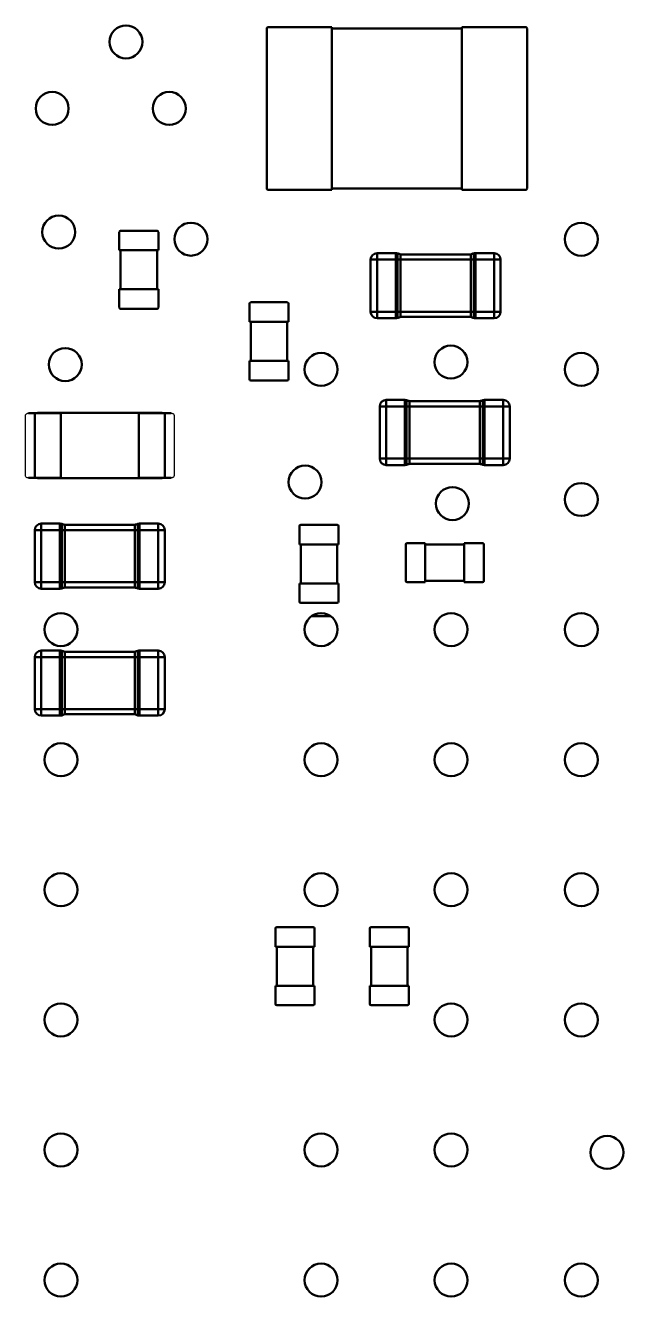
# Model space of a CAD drawing. Header units: millimetres. Extents: x 46 to 194, y 102 to 162.
# Drawn here: x 151.83 to 156.42, y 116.28 to 126.05 of the extents above; entities that cross this region are included whole.
import ezdxf

# ---------------------------------------------------------------- set-up
doc = ezdxf.new("R2010")
doc.units = ezdxf.units.MM
doc.header["$LTSCALE"] = 0.75
doc.layers.add('Visible', color=7, linetype='Continuous', lineweight=50)
doc.layers.add('Visible Narrow', color=7, linetype='Continuous', lineweight=25)

msp = doc.modelspace()

# ---------------------------------------------------------------- linework, layer by layer
at = {"layer": 'Visible', "extrusion": (0, 0, -1)}
for p, q in [((153.6817, 124.7978), (153.6817, 126.0278)), ((153.6917, 126.0378), (154.1817, 126.0378)), ((154.1817, 126.0278), (154.1817, 126.0378)), ((154.1817, 126.0278), (155.1817, 126.0278)), ((154.1817, 124.7978), (154.1817, 126.0278)), ((155.1817, 126.0278), (155.1817, 126.0378)), ((155.6717, 126.0378), (155.1817, 126.0378)), ((155.1817, 124.7978), (155.1817, 126.0278)), ((155.6817, 124.7978), (155.6817, 126.0278)), ((154.1817, 124.7878), (153.6917, 124.7878)), ((154.1817, 124.7878), (154.1817, 124.7978)), ((154.1817, 124.7978), (155.1817, 124.7978)), ((155.1817, 124.7878), (155.1817, 124.7978)), ((155.1817, 124.7878), (155.6717, 124.7878)), ((152.5472, 124.463), (152.5472, 124.323)), ((152.8372, 124.473), (152.5572, 124.473)), ((152.8472, 124.323), (152.8472, 124.463)), ((152.5572, 124.323), (152.5472, 124.323)), ((152.5572, 124.323), (152.8372, 124.323)), ((152.5572, 124.023), (152.5572, 124.323)), ((152.8472, 124.323), (152.8372, 124.323)), ((152.8372, 124.023), (152.8372, 124.323)), ((154.5289, 124.3006), (154.5289, 124.2506)), ((154.5289, 124.2506), (154.5289, 124.3006)), ((154.5289, 124.3006), (154.6724, 124.3006)), ((154.6724, 124.3006), (154.5289, 124.3006)), ((154.6724, 124.3006), (154.6724, 124.2506)), ((154.6724, 124.2506), (154.6724, 124.3006)), ((154.6861, 124.2987), (154.6861, 124.2506)), ((154.6861, 124.2506), (154.6861, 124.2987)), ((154.7089, 124.2906), (154.7089, 124.2506)), ((154.7089, 124.2506), (154.7089, 124.2906)), ((154.7089, 124.2906), (155.2489, 124.2906)), ((155.2489, 124.2906), (154.7089, 124.2906)), ((155.2489, 124.2906), (155.2489, 124.2506)), ((155.2489, 124.2506), (155.2489, 124.2906)), ((155.2716, 124.2987), (155.2716, 124.2506)), ((155.2716, 124.2506), (155.2716, 124.2987)), ((155.2853, 124.3006), (155.2853, 124.2506)), ((155.2853, 124.2506), (155.2853, 124.3006)), ((155.2853, 124.3006), (155.4289, 124.3006)), ((155.4289, 124.3006), (155.2853, 124.3006)), ((155.4289, 124.3006), (155.4289, 124.2506)), ((155.4289, 124.2506), (155.4289, 124.3006)), ((154.5289, 124.2506), (154.4789, 124.2506)), ((154.4789, 124.2506), (154.5289, 124.2506)), ((154.4789, 123.8506), (154.4789, 124.2506)), ((154.4789, 124.2506), (154.4789, 123.8506)), ((154.5289, 124.2506), (154.6724, 124.2506)), ((154.5289, 123.8506), (154.5289, 124.2506)), ((154.5289, 124.2506), (154.5289, 123.8506)), ((154.6724, 124.2506), (154.5289, 124.2506)), ((154.6861, 124.2506), (154.6724, 124.2506)), ((154.6724, 124.2506), (154.6861, 124.2506)), ((154.6724, 123.8506), (154.6724, 124.2506)), ((154.6724, 124.2506), (154.6724, 123.8506)), ((154.6861, 124.2506), (154.7089, 124.2506)), ((154.6861, 123.8506), (154.6861, 124.2506)), ((154.6861, 124.2506), (154.6861, 123.8506)), ((154.6861, 124.2506), (154.7089, 124.2506)), ((154.7089, 124.2506), (155.2489, 124.2506)), ((154.7089, 123.8506), (154.7089, 124.2506)), ((154.7089, 124.2506), (154.7089, 123.8506)), ((155.2489, 124.2506), (154.7089, 124.2506)), ((155.2489, 124.2506), (155.2716, 124.2506)), ((155.2489, 123.8506), (155.2489, 124.2506)), ((155.2489, 124.2506), (155.2489, 123.8506)), ((155.2489, 124.2506), (155.2716, 124.2506)), ((155.2853, 124.2506), (155.2716, 124.2506)), ((155.2716, 124.2506), (155.2853, 124.2506)), ((155.2716, 123.8506), (155.2716, 124.2506)), ((155.2716, 124.2506), (155.2716, 123.8506)), ((155.2853, 124.2506), (155.4289, 124.2506)), ((155.2853, 123.8506), (155.2853, 124.2506)), ((155.2853, 124.2506), (155.2853, 123.8506)), ((155.4289, 124.2506), (155.2853, 124.2506)), ((155.4789, 124.2506), (155.4289, 124.2506)), ((155.4289, 124.2506), (155.4789, 124.2506)), ((155.4289, 123.8506), (155.4289, 124.2506)), ((155.4289, 124.2506), (155.4289, 123.8506)), ((155.4789, 124.2506), (155.4789, 123.8506)), ((155.4789, 123.8506), (155.4789, 124.2506)), ((152.5572, 124.023), (152.5472, 124.023)), ((152.5472, 123.883), (152.5472, 124.023)), ((152.5572, 124.023), (152.8372, 124.023)), ((152.8472, 124.023), (152.8372, 124.023)), ((152.8472, 124.023), (152.8472, 123.883)), ((153.5479, 123.7726), (153.5479, 123.9126)), ((153.5579, 123.9226), (153.8379, 123.9226)), ((153.8479, 123.9126), (153.8479, 123.7726)), ((152.8372, 123.873), (152.5572, 123.873)), ((154.5289, 123.8506), (154.4789, 123.8506)), ((154.4789, 123.8506), (154.5289, 123.8506)), ((154.5289, 123.8506), (154.5289, 123.8006)), ((154.5289, 123.8006), (154.5289, 123.8506)), ((154.5289, 123.8506), (154.6724, 123.8506)), ((154.6724, 123.8506), (154.5289, 123.8506)), ((154.6724, 123.8006), (154.5289, 123.8006)), ((154.5289, 123.8006), (154.6724, 123.8006)), ((154.6861, 123.8506), (154.6724, 123.8506)), ((154.6724, 123.8506), (154.6724, 123.8006)), ((154.6724, 123.8006), (154.6724, 123.8506)), ((154.6724, 123.8506), (154.6861, 123.8506)), ((154.6861, 123.8506), (154.6861, 123.8025)), ((154.6861, 123.8025), (154.6861, 123.8506)), ((154.7089, 123.8506), (154.6861, 123.8506)), ((154.7089, 123.8506), (154.6861, 123.8506)), ((154.7089, 123.8506), (154.7089, 123.8106)), ((154.7089, 123.8106), (154.7089, 123.8506)), ((154.7089, 123.8506), (155.2489, 123.8506)), ((155.2489, 123.8506), (154.7089, 123.8506)), ((155.2489, 123.8106), (154.7089, 123.8106)), ((154.7089, 123.8106), (155.2489, 123.8106)), ((155.2489, 123.8506), (155.2489, 123.8106)), ((155.2489, 123.8106), (155.2489, 123.8506)), ((155.2716, 123.8506), (155.2489, 123.8506)), ((155.2716, 123.8506), (155.2489, 123.8506)), ((155.2853, 123.8506), (155.2716, 123.8506)), ((155.2716, 123.8506), (155.2716, 123.8025)), ((155.2716, 123.8025), (155.2716, 123.8506)), ((155.2716, 123.8506), (155.2853, 123.8506)), ((155.2853, 123.8506), (155.2853, 123.8006)), ((155.2853, 123.8006), (155.2853, 123.8506)), ((155.2853, 123.8506), (155.4289, 123.8506)), ((155.4289, 123.8506), (155.2853, 123.8506)), ((155.4289, 123.8006), (155.2853, 123.8006)), ((155.2853, 123.8006), (155.4289, 123.8006)), ((155.4789, 123.8506), (155.4289, 123.8506)), ((155.4289, 123.8506), (155.4289, 123.8006)), ((155.4289, 123.8006), (155.4289, 123.8506)), ((155.4289, 123.8506), (155.4789, 123.8506)), ((153.5479, 123.7726), (153.5579, 123.7726)), ((153.5579, 123.7726), (153.5579, 123.4726)), ((153.8379, 123.7726), (153.5579, 123.7726)), ((153.8379, 123.7726), (153.8479, 123.7726)), ((153.8379, 123.7726), (153.8379, 123.4726)), ((153.5479, 123.4726), (153.5579, 123.4726)), ((153.5479, 123.4726), (153.5479, 123.3326)), ((153.8379, 123.4726), (153.5579, 123.4726)), ((153.8379, 123.4726), (153.8479, 123.4726)), ((153.8479, 123.3326), (153.8479, 123.4726)), ((153.5579, 123.3226), (153.8379, 123.3226)), ((154.599, 123.1221), (154.549, 123.1221)), ((154.549, 123.1221), (154.599, 123.1221)), ((154.549, 122.7221), (154.549, 123.1221)), ((154.549, 123.1221), (154.549, 122.7221)), ((154.599, 123.1721), (154.599, 123.1221)), ((154.599, 123.1221), (154.599, 123.1721)), ((154.599, 123.1721), (154.7425, 123.1721)), ((154.7425, 123.1721), (154.599, 123.1721)), ((154.599, 123.1221), (154.7425, 123.1221)), ((154.599, 122.7221), (154.599, 123.1221)), ((154.599, 123.1221), (154.599, 122.7221)), ((154.7425, 123.1221), (154.599, 123.1221)), ((154.7425, 123.1721), (154.7425, 123.1221)), ((154.7425, 123.1221), (154.7425, 123.1721)), ((154.7562, 123.1221), (154.7425, 123.1221)), ((154.7425, 123.1221), (154.7562, 123.1221)), ((154.7425, 122.7221), (154.7425, 123.1221)), ((154.7425, 123.1221), (154.7425, 122.7221)), ((154.7562, 123.1701), (154.7562, 123.1221)), ((154.7562, 123.1221), (154.7562, 123.1701)), ((154.7562, 123.1221), (154.779, 123.1221)), ((154.7562, 122.7221), (154.7562, 123.1221)), ((154.7562, 123.1221), (154.7562, 122.7221)), ((154.7562, 123.1221), (154.779, 123.1221)), ((154.779, 123.1621), (154.779, 123.1221)), ((154.779, 123.1221), (154.779, 123.1621)), ((154.779, 123.1621), (155.319, 123.1621)), ((155.319, 123.1621), (154.779, 123.1621)), ((154.779, 123.1221), (155.319, 123.1221)), ((154.779, 122.7221), (154.779, 123.1221)), ((154.779, 123.1221), (154.779, 122.7221)), ((155.319, 123.1221), (154.779, 123.1221)), ((155.319, 123.1621), (155.319, 123.1221)), ((155.319, 123.1221), (155.319, 123.1621)), ((155.319, 123.1221), (155.3417, 123.1221)), ((155.319, 122.7221), (155.319, 123.1221)), ((155.319, 123.1221), (155.319, 122.7221)), ((155.319, 123.1221), (155.3417, 123.1221)), ((155.3417, 123.1701), (155.3417, 123.1221)), ((155.3417, 123.1221), (155.3417, 123.1701)), ((155.3554, 123.1221), (155.3417, 123.1221)), ((155.3417, 123.1221), (155.3554, 123.1221)), ((155.3417, 122.7221), (155.3417, 123.1221)), ((155.3417, 123.1221), (155.3417, 122.7221)), ((155.3554, 123.1721), (155.3554, 123.1221)), ((155.3554, 123.1221), (155.3554, 123.1721)), ((155.3554, 123.1721), (155.499, 123.1721)), ((155.499, 123.1721), (155.3554, 123.1721)), ((155.3554, 123.1221), (155.499, 123.1221)), ((155.3554, 122.7221), (155.3554, 123.1221)), ((155.3554, 123.1221), (155.3554, 122.7221)), ((155.499, 123.1221), (155.3554, 123.1221)), ((155.499, 123.1721), (155.499, 123.1221)), ((155.499, 123.1221), (155.499, 123.1721)), ((155.549, 123.1221), (155.499, 123.1221)), ((155.499, 123.1221), (155.549, 123.1221)), ((155.499, 122.7221), (155.499, 123.1221)), ((155.499, 123.1221), (155.499, 122.7221)), ((155.549, 123.1221), (155.549, 122.7221)), ((155.549, 122.7221), (155.549, 123.1221)), ((151.8479, 123.071), (151.903, 123.071)), ((151.897, 123.065), (151.897, 122.579)), ((151.917, 123.071), (151.903, 123.071)), ((151.917, 123.071), (151.917, 123.072)), ((152.877, 123.072), (151.917, 123.072)), ((151.917, 123.071), (152.077, 123.071)), ((152.097, 123.065), (152.097, 123.052)), ((152.097, 122.592), (152.097, 123.052)), ((152.697, 123.052), (152.697, 123.065)), ((152.697, 122.592), (152.697, 123.052)), ((152.703, 123.071), (152.717, 123.071)), ((152.877, 123.071), (152.717, 123.071)), ((152.877, 123.072), (152.877, 123.071)), ((152.877, 123.071), (152.891, 123.071)), ((152.9461, 123.071), (152.891, 123.071)), ((152.897, 122.579), (152.897, 123.065)), ((154.599, 122.7221), (154.549, 122.7221)), ((154.549, 122.7221), (154.599, 122.7221)), ((154.599, 122.7221), (154.599, 122.6721)), ((154.599, 122.6721), (154.599, 122.7221)), ((154.599, 122.7221), (154.7425, 122.7221)), ((154.7425, 122.7221), (154.599, 122.7221)), ((154.7425, 122.6721), (154.599, 122.6721)), ((154.599, 122.6721), (154.7425, 122.6721)), ((154.7562, 122.7221), (154.7425, 122.7221)), ((154.7425, 122.7221), (154.7425, 122.6721)), ((154.7425, 122.6721), (154.7425, 122.7221)), ((154.7425, 122.7221), (154.7562, 122.7221)), ((154.7562, 122.7221), (154.7562, 122.674)), ((154.7562, 122.674), (154.7562, 122.7221)), ((154.779, 122.7221), (154.7562, 122.7221)), ((154.779, 122.7221), (154.7562, 122.7221)), ((154.779, 122.7221), (154.779, 122.6821)), ((154.779, 122.6821), (154.779, 122.7221)), ((154.779, 122.7221), (155.319, 122.7221)), ((155.319, 122.7221), (154.779, 122.7221)), ((155.319, 122.6821), (154.779, 122.6821)), ((154.779, 122.6821), (155.319, 122.6821)), ((155.319, 122.7221), (155.319, 122.6821)), ((155.319, 122.6821), (155.319, 122.7221)), ((155.3417, 122.7221), (155.319, 122.7221)), ((155.3417, 122.7221), (155.319, 122.7221)), ((155.3554, 122.7221), (155.3417, 122.7221)), ((155.3417, 122.7221), (155.3417, 122.674)), ((155.3417, 122.674), (155.3417, 122.7221)), ((155.3417, 122.7221), (155.3554, 122.7221)), ((155.3554, 122.7221), (155.3554, 122.6721)), ((155.3554, 122.6721), (155.3554, 122.7221)), ((155.3554, 122.7221), (155.499, 122.7221)), ((155.499, 122.7221), (155.3554, 122.7221)), ((155.499, 122.6721), (155.3554, 122.6721)), ((155.3554, 122.6721), (155.499, 122.6721)), ((155.549, 122.7221), (155.499, 122.7221)), ((155.499, 122.7221), (155.499, 122.6721)), ((155.499, 122.6721), (155.499, 122.7221)), ((155.499, 122.7221), (155.549, 122.7221)), ((151.903, 122.573), (151.8478, 122.573)), ((151.903, 122.573), (151.917, 122.573)), ((151.917, 122.572), (151.917, 122.573)), ((152.077, 122.573), (151.917, 122.573)), ((151.917, 122.572), (152.877, 122.572)), ((152.077, 122.573), (152.091, 122.573)), ((152.097, 122.592), (152.097, 122.579)), ((152.697, 122.579), (152.697, 122.592)), ((152.877, 122.573), (152.717, 122.573)), ((152.877, 122.573), (152.877, 122.572)), ((152.877, 122.573), (152.891, 122.573)), ((152.946, 122.573), (152.891, 122.573)), ((151.897, 122.1713), (151.947, 122.1713)), ((151.947, 122.1713), (151.897, 122.1713)), ((151.897, 121.7713), (151.897, 122.1713)), ((151.897, 122.1713), (151.897, 121.7713)), ((151.947, 122.1713), (151.947, 122.2213)), ((151.947, 122.2213), (151.947, 122.1713)), ((151.947, 122.2213), (152.0905, 122.2213)), ((152.0905, 122.2213), (151.947, 122.2213)), ((151.947, 122.1713), (151.947, 121.7713)), ((152.0905, 122.1713), (151.947, 122.1713)), ((151.947, 121.7713), (151.947, 122.1713)), ((151.947, 122.1713), (152.0905, 122.1713)), ((152.0905, 122.1713), (152.0905, 122.2213)), ((152.0905, 122.2213), (152.0905, 122.1713)), ((152.0905, 122.1713), (152.1042, 122.1713)), ((152.1042, 122.1713), (152.0905, 122.1713)), ((152.0905, 122.1713), (152.0905, 121.7713)), ((152.0905, 121.7713), (152.0905, 122.1713)), ((152.1042, 122.1713), (152.1042, 122.2194)), ((152.1042, 122.2194), (152.1042, 122.1713)), ((152.1042, 122.1713), (152.127, 122.1713)), ((152.1042, 122.1713), (152.1042, 121.7713)), ((152.1042, 121.7713), (152.1042, 122.1713)), ((152.1042, 122.1713), (152.127, 122.1713)), ((152.127, 122.1713), (152.127, 122.2113)), ((152.127, 122.2113), (152.127, 122.1713)), ((152.127, 122.2113), (152.667, 122.2113)), ((152.667, 122.2113), (152.127, 122.2113)), ((152.127, 122.1713), (152.127, 121.7713)), ((152.667, 122.1713), (152.127, 122.1713)), ((152.127, 121.7713), (152.127, 122.1713)), ((152.127, 122.1713), (152.667, 122.1713)), ((152.667, 122.1713), (152.667, 122.2113)), ((152.667, 122.2113), (152.667, 122.1713)), ((152.667, 122.1713), (152.6897, 122.1713)), ((152.667, 122.1713), (152.667, 121.7713)), ((152.667, 121.7713), (152.667, 122.1713)), ((152.667, 122.1713), (152.6897, 122.1713)), ((152.6897, 122.1713), (152.6897, 122.2194)), ((152.6897, 122.2194), (152.6897, 122.1713)), ((152.6897, 122.1713), (152.7034, 122.1713)), ((152.7034, 122.1713), (152.6897, 122.1713)), ((152.6897, 122.1713), (152.6897, 121.7713)), ((152.6897, 121.7713), (152.6897, 122.1713)), ((152.7034, 122.1713), (152.7034, 122.2213)), ((152.7034, 122.2213), (152.7034, 122.1713)), ((152.7034, 122.2213), (152.847, 122.2213)), ((152.847, 122.2213), (152.7034, 122.2213)), ((152.7034, 122.1713), (152.7034, 121.7713)), ((152.847, 122.1713), (152.7034, 122.1713)), ((152.7034, 121.7713), (152.7034, 122.1713)), ((152.7034, 122.1713), (152.847, 122.1713)), ((152.847, 122.1713), (152.847, 122.2213)), ((152.847, 122.2213), (152.847, 122.1713)), ((152.847, 122.1713), (152.897, 122.1713)), ((152.897, 122.1713), (152.847, 122.1713)), ((152.847, 122.1713), (152.847, 121.7713)), ((152.847, 121.7713), (152.847, 122.1713)), ((152.897, 122.1713), (152.897, 121.7713)), ((152.897, 121.7713), (152.897, 122.1713)), ((153.9315, 122.0619), (153.9315, 122.2019)), ((153.9415, 122.2119), (154.2215, 122.2119)), ((154.2315, 122.2019), (154.2315, 122.0619)), ((153.9315, 122.0619), (153.9415, 122.0619)), ((153.9415, 122.0619), (153.9415, 121.7619)), ((154.2215, 122.0619), (153.9415, 122.0619)), ((154.2215, 122.0619), (154.2315, 122.0619)), ((154.2215, 122.0619), (154.2215, 121.7619)), ((154.749, 121.7813), (154.749, 122.0613)), ((154.759, 122.0713), (154.899, 122.0713)), ((154.899, 122.0613), (154.899, 122.0713)), ((154.899, 122.0613), (155.199, 122.0613)), ((154.899, 122.0613), (154.899, 121.7813)), ((155.199, 122.0613), (155.199, 122.0713)), ((155.339, 122.0713), (155.199, 122.0713)), ((155.199, 122.0613), (155.199, 121.7813)), ((155.349, 121.7813), (155.349, 122.0613)), ((151.897, 121.7713), (151.947, 121.7713)), ((151.947, 121.7713), (151.897, 121.7713)), ((151.947, 121.7213), (151.947, 121.7713)), ((151.947, 121.7713), (151.947, 121.7213)), ((152.0905, 121.7713), (151.947, 121.7713)), ((151.947, 121.7713), (152.0905, 121.7713)), ((152.0905, 121.7213), (152.0905, 121.7713)), ((152.0905, 121.7713), (152.1042, 121.7713)), ((152.0905, 121.7713), (152.0905, 121.7213)), ((152.1042, 121.7713), (152.0905, 121.7713)), ((152.1042, 121.7233), (152.1042, 121.7713)), ((152.1042, 121.7713), (152.1042, 121.7233)), ((152.127, 121.7713), (152.1042, 121.7713)), ((152.127, 121.7713), (152.1042, 121.7713)), ((152.127, 121.7313), (152.127, 121.7713)), ((152.127, 121.7713), (152.127, 121.7313)), ((152.667, 121.7713), (152.127, 121.7713)), ((152.127, 121.7713), (152.667, 121.7713)), ((152.667, 121.7313), (152.667, 121.7713)), ((152.667, 121.7713), (152.667, 121.7313)), ((152.6897, 121.7713), (152.667, 121.7713)), ((152.6897, 121.7713), (152.667, 121.7713)), ((152.6897, 121.7233), (152.6897, 121.7713)), ((152.6897, 121.7713), (152.7034, 121.7713)), ((152.6897, 121.7713), (152.6897, 121.7233)), ((152.7034, 121.7713), (152.6897, 121.7713)), ((152.7034, 121.7213), (152.7034, 121.7713)), ((152.7034, 121.7713), (152.7034, 121.7213)), ((152.847, 121.7713), (152.7034, 121.7713)), ((152.7034, 121.7713), (152.847, 121.7713)), ((152.847, 121.7213), (152.847, 121.7713)), ((152.847, 121.7713), (152.897, 121.7713)), ((152.847, 121.7713), (152.847, 121.7213)), ((152.897, 121.7713), (152.847, 121.7713)), ((153.9315, 121.7619), (153.9415, 121.7619)), ((153.9315, 121.7619), (153.9315, 121.6219)), ((154.2215, 121.7619), (153.9415, 121.7619)), ((154.2215, 121.7619), (154.2315, 121.7619)), ((154.2315, 121.6219), (154.2315, 121.7619)), ((154.899, 121.7713), (154.759, 121.7713)), ((154.899, 121.7713), (154.899, 121.7813)), ((154.899, 121.7813), (155.199, 121.7813)), ((155.199, 121.7713), (155.199, 121.7813)), ((155.199, 121.7713), (155.339, 121.7713)), ((152.0905, 121.7213), (151.947, 121.7213)), ((151.947, 121.7213), (152.0905, 121.7213)), ((152.667, 121.7313), (152.127, 121.7313)), ((152.127, 121.7313), (152.667, 121.7313)), ((152.847, 121.7213), (152.7034, 121.7213)), ((152.7034, 121.7213), (152.847, 121.7213)), ((153.9415, 121.6119), (154.2215, 121.6119)), ((154.1705, 121.5111), (154.026, 121.5111)), ((151.897, 121.196), (151.947, 121.196)), ((151.947, 121.196), (151.897, 121.196)), ((151.897, 120.796), (151.897, 121.196)), ((151.897, 121.196), (151.897, 120.796)), ((151.947, 121.196), (151.947, 121.246)), ((151.947, 121.246), (151.947, 121.196)), ((151.947, 121.246), (152.0905, 121.246)), ((152.0905, 121.246), (151.947, 121.246)), ((151.947, 121.196), (151.947, 120.796)), ((152.0905, 121.196), (151.947, 121.196)), ((151.947, 120.796), (151.947, 121.196)), ((151.947, 121.196), (152.0905, 121.196)), ((152.0905, 121.196), (152.0905, 121.246)), ((152.0905, 121.246), (152.0905, 121.196)), ((152.0905, 121.196), (152.1042, 121.196)), ((152.1042, 121.196), (152.0905, 121.196)), ((152.0905, 121.196), (152.0905, 120.796)), ((152.0905, 120.796), (152.0905, 121.196)), ((152.1042, 121.196), (152.1042, 121.2441)), ((152.1042, 121.2441), (152.1042, 121.196)), ((152.1042, 121.196), (152.127, 121.196)), ((152.1042, 121.196), (152.1042, 120.796)), ((152.1042, 120.796), (152.1042, 121.196)), ((152.1042, 121.196), (152.127, 121.196)), ((152.127, 121.196), (152.127, 121.236)), ((152.127, 121.236), (152.127, 121.196)), ((152.127, 121.236), (152.667, 121.236)), ((152.667, 121.236), (152.127, 121.236)), ((152.127, 121.196), (152.127, 120.796)), ((152.667, 121.196), (152.127, 121.196)), ((152.127, 120.796), (152.127, 121.196)), ((152.127, 121.196), (152.667, 121.196)), ((152.667, 121.196), (152.667, 121.236)), ((152.667, 121.236), (152.667, 121.196)), ((152.667, 121.196), (152.6897, 121.196)), ((152.667, 121.196), (152.667, 120.796)), ((152.667, 120.796), (152.667, 121.196)), ((152.667, 121.196), (152.6897, 121.196)), ((152.6897, 121.196), (152.6897, 121.2441)), ((152.6897, 121.2441), (152.6897, 121.196)), ((152.6897, 121.196), (152.7034, 121.196)), ((152.7034, 121.196), (152.6897, 121.196)), ((152.6897, 121.196), (152.6897, 120.796)), ((152.6897, 120.796), (152.6897, 121.196)), ((152.7034, 121.196), (152.7034, 121.246)), ((152.7034, 121.246), (152.7034, 121.196)), ((152.7034, 121.246), (152.847, 121.246)), ((152.847, 121.246), (152.7034, 121.246)), ((152.7034, 121.196), (152.7034, 120.796)), ((152.847, 121.196), (152.7034, 121.196)), ((152.7034, 120.796), (152.7034, 121.196)), ((152.7034, 121.196), (152.847, 121.196)), ((152.847, 121.196), (152.847, 121.246)), ((152.847, 121.246), (152.847, 121.196)), ((152.847, 121.196), (152.897, 121.196)), ((152.897, 121.196), (152.847, 121.196)), ((152.847, 121.196), (152.847, 120.796)), ((152.847, 120.796), (152.847, 121.196)), ((152.897, 121.196), (152.897, 120.796)), ((152.897, 120.796), (152.897, 121.196)), ((151.897, 120.796), (151.947, 120.796)), ((151.947, 120.796), (151.897, 120.796)), ((151.947, 120.746), (151.947, 120.796)), ((151.947, 120.796), (151.947, 120.746)), ((152.0905, 120.796), (151.947, 120.796)), ((151.947, 120.796), (152.0905, 120.796)), ((152.0905, 120.746), (152.0905, 120.796)), ((152.0905, 120.796), (152.1042, 120.796)), ((152.0905, 120.796), (152.0905, 120.746)), ((152.1042, 120.796), (152.0905, 120.796)), ((152.1042, 120.7479), (152.1042, 120.796)), ((152.1042, 120.796), (152.1042, 120.7479)), ((152.127, 120.796), (152.1042, 120.796)), ((152.127, 120.796), (152.1042, 120.796)), ((152.127, 120.756), (152.127, 120.796)), ((152.127, 120.796), (152.127, 120.756)), ((152.667, 120.796), (152.127, 120.796)), ((152.127, 120.796), (152.667, 120.796)), ((152.667, 120.756), (152.667, 120.796)), ((152.667, 120.796), (152.667, 120.756)), ((152.6897, 120.796), (152.667, 120.796)), ((152.6897, 120.796), (152.667, 120.796)), ((152.6897, 120.7479), (152.6897, 120.796)), ((152.6897, 120.796), (152.7034, 120.796)), ((152.6897, 120.796), (152.6897, 120.7479)), ((152.7034, 120.796), (152.6897, 120.796)), ((152.7034, 120.746), (152.7034, 120.796)), ((152.7034, 120.796), (152.7034, 120.746)), ((152.847, 120.796), (152.7034, 120.796)), ((152.7034, 120.796), (152.847, 120.796)), ((152.847, 120.746), (152.847, 120.796)), ((152.847, 120.796), (152.897, 120.796)), ((152.847, 120.796), (152.847, 120.746)), ((152.897, 120.796), (152.847, 120.796)), ((152.0905, 120.746), (151.947, 120.746)), ((151.947, 120.746), (152.0905, 120.746)), ((152.667, 120.756), (152.127, 120.756)), ((152.127, 120.756), (152.667, 120.756)), ((152.847, 120.746), (152.7034, 120.746)), ((152.7034, 120.746), (152.847, 120.746)), ((153.7473, 119.109), (153.7473, 118.969)), ((154.0373, 119.119), (153.7573, 119.119)), ((154.0473, 118.969), (154.0473, 119.109)), ((154.4725, 119.109), (154.4725, 118.969)), ((154.7625, 119.119), (154.4825, 119.119)), ((154.7725, 118.969), (154.7725, 119.109)), ((153.7573, 118.969), (153.7473, 118.969)), ((153.7573, 118.969), (154.0373, 118.969)), ((153.7573, 118.669), (153.7573, 118.969)), ((154.0473, 118.969), (154.0373, 118.969)), ((154.0373, 118.669), (154.0373, 118.969)), ((154.4825, 118.969), (154.4725, 118.969)), ((154.4825, 118.969), (154.7625, 118.969)), ((154.4825, 118.669), (154.4825, 118.969)), ((154.7725, 118.969), (154.7625, 118.969)), ((154.7625, 118.669), (154.7625, 118.969)), ((153.7573, 118.669), (153.7473, 118.669)), ((153.7473, 118.529), (153.7473, 118.669)), ((153.7573, 118.669), (154.0373, 118.669)), ((154.0473, 118.669), (154.0373, 118.669)), ((154.0473, 118.669), (154.0473, 118.529)), ((154.4825, 118.669), (154.4725, 118.669)), ((154.4725, 118.529), (154.4725, 118.669)), ((154.4825, 118.669), (154.7625, 118.669)), ((154.7725, 118.669), (154.7625, 118.669)), ((154.7725, 118.669), (154.7725, 118.529)), ((154.0373, 118.519), (153.7573, 118.519)), ((154.7625, 118.519), (154.4825, 118.519))]:
    msp.add_line(p, q, dxfattribs=at)
for centre in [(-152.5984, 125.9244), (-152.0309, 125.4128), (-152.9311, 125.4128), (-152.081, 124.4626), (-153.0975, 124.408), (-156.0982, 124.407), (-152.1315, 123.4443), (-154.0983, 123.407), (-155.0965, 123.4636), (-156.0982, 123.407), (-153.9751, 122.5413), (-156.0982, 122.407), (-155.1084, 122.3752), (-152.0983, 121.407), (-154.0983, 121.407), (-155.0982, 121.407), (-156.0982, 121.407), (-152.0983, 120.407), (-154.0983, 120.407), (-155.0982, 120.407), (-156.0982, 120.407), (-152.0983, 119.407), (-154.0983, 119.407), (-155.0982, 119.407), (-156.0982, 119.407), (-152.0983, 118.407), (-155.0982, 118.407), (-156.0982, 118.407), (-152.0983, 117.407), (-154.0983, 117.407), (-155.0982, 117.407), (-156.2974, 117.3882), (-152.0983, 116.407), (-154.0983, 116.407), (-155.0982, 116.407), (-156.0982, 116.407)]:
    msp.add_circle(centre, 0.1267, dxfattribs=at)
for centre, radius, start, end in [((-153.6917, 126.0278), 0.01, 0, 90), ((-153.6917, 124.7978), 0.01, 270, 0), ((-152.5572, 124.463), 0.01, 0, 90), ((-154.5289, 124.2506), 0.05, 0, 90), ((-154.6724, 124.2506), 0.05, 90, 105.93747), ((-154.6341, 124.1162), 0.1898, 105.90432, 113.19572), ((-155.3238, 124.1155), 0.1905, 66.8174, 74.08251), ((-155.2853, 124.2506), 0.05, 74.06253, 90), ((-155.4289, 124.2506), 0.05, 90, 180), ((-153.5579, 123.9126), 0.01, 0, 90), ((-152.8372, 123.883), 0.01, 180, 270), ((-154.5289, 123.8506), 0.05, 270, 0), ((-154.6724, 123.8506), 0.05, 254.06253, 270), ((-154.6341, 123.985), 0.1898, 246.80428, 254.09568), ((-155.3238, 123.9857), 0.1905, 285.91749, 293.1826), ((-155.2853, 123.8506), 0.05, 270, 285.93747), ((-155.4289, 123.8506), 0.05, 180, 270), ((-153.8379, 123.3326), 0.01, 180, 270), ((-154.599, 123.1221), 0.05, 0, 90), ((-154.7425, 123.1221), 0.05, 90, 105.93747), ((-154.7042, 122.9876), 0.1898, 105.90432, 113.19572), ((-155.3939, 122.987), 0.1905, 66.8174, 74.08251), ((-155.3554, 123.1221), 0.05, 74.06253, 90), ((-155.499, 123.1221), 0.05, 90, 180), ((-152.091, 123.065), 0.006, 90.7287, 180), ((-152.703, 123.065), 0.006, 0, 90), ((-152.891, 123.065), 0.006, 90, 180), ((-154.599, 122.7221), 0.05, 270, 0), ((-154.7425, 122.7221), 0.05, 254.06253, 270), ((-154.7042, 122.8565), 0.1898, 246.80428, 254.09568), ((-155.3939, 122.8571), 0.1905, 285.91749, 293.1826), ((-155.3554, 122.7221), 0.05, 270, 285.93747), ((-155.499, 122.7221), 0.05, 180, 270), ((-152.091, 122.579), 0.006, 180, 270), ((-152.703, 122.579), 0.006, 270.7287, 0), ((-151.947, 122.1713), 0.05, 0, 90), ((-152.0905, 122.1713), 0.05, 90, 105.93747), ((-152.052, 122.0363), 0.1905, 105.91749, 113.1826), ((-152.7417, 122.0369), 0.1898, 66.80428, 74.09568), ((-152.7034, 122.1713), 0.05, 74.06253, 90), ((-152.847, 122.1713), 0.05, 90, 180), ((-153.9415, 122.2019), 0.01, 0, 90), ((-155.339, 122.0613), 0.01, 90, 180), ((-151.947, 121.7713), 0.05, 270, 0), ((-152.847, 121.7713), 0.05, 180, 270), ((-154.759, 121.7813), 0.01, 270, 0), ((-152.0905, 121.7713), 0.05, 254.06253, 270), ((-152.052, 121.9064), 0.1905, 246.8174, 254.08251), ((-152.7417, 121.9058), 0.1898, 285.90432, 293.19572), ((-152.7034, 121.7713), 0.05, 270, 285.93747), ((-154.2215, 121.6219), 0.01, 180, 270), ((-151.947, 121.196), 0.05, 0, 90), ((-152.0905, 121.196), 0.05, 90, 105.93747), ((-152.052, 121.0609), 0.1905, 105.91749, 113.1826), ((-152.7417, 121.0616), 0.1898, 66.80428, 74.09568), ((-152.7034, 121.196), 0.05, 74.06253, 90), ((-152.847, 121.196), 0.05, 90, 180), ((-151.947, 120.796), 0.05, 270, 0), ((-152.847, 120.796), 0.05, 180, 270), ((-152.0905, 120.796), 0.05, 254.06253, 270), ((-152.052, 120.9311), 0.1905, 246.8174, 254.08251), ((-152.7417, 120.9304), 0.1898, 285.90432, 293.19572), ((-152.7034, 120.796), 0.05, 270, 285.93747), ((-153.7573, 119.109), 0.01, 0, 90), ((-154.4825, 119.109), 0.01, 0, 90), ((-154.0373, 118.529), 0.01, 180, 270), ((-154.7625, 118.529), 0.01, 180, 270)]:
    msp.add_arc(centre, radius, start, end, dxfattribs=at)
at = {"layer": 'Visible'}
for centre, radius, start, end in [((155.6717, 126.0278), 0.01, 0, 90), ((155.6717, 124.7978), 0.01, 270, 0), ((152.8372, 124.463), 0.01, 0, 90), ((154.5289, 124.2506), 0.05, 90, 180), ((154.6724, 124.2506), 0.05, 74.06253, 90), ((155.2853, 124.2506), 0.05, 90, 105.93747), ((155.4289, 124.2506), 0.05, 0, 90), ((153.8379, 123.9126), 0.01, 0, 90), ((152.5572, 123.883), 0.01, 180, 270), ((154.5289, 123.8506), 0.05, 180, 270), ((154.6724, 123.8506), 0.05, 270, 285.93747), ((155.2853, 123.8506), 0.05, 254.06253, 270), ((155.4289, 123.8506), 0.05, 270, 0), ((153.5579, 123.3326), 0.01, 180, 270), ((154.599, 123.1221), 0.05, 90, 180), ((154.7425, 123.1221), 0.05, 74.06253, 90), ((155.3554, 123.1221), 0.05, 90, 105.93747), ((155.499, 123.1221), 0.05, 0, 90), ((151.903, 123.065), 0.006, 90, 180), ((154.599, 122.7221), 0.05, 180, 270), ((154.7425, 122.7221), 0.05, 270, 285.93747), ((155.3554, 122.7221), 0.05, 254.06253, 270), ((155.499, 122.7221), 0.05, 270, 0), ((151.903, 122.579), 0.006, 180, 270), ((152.891, 122.579), 0.006, 270, 0), ((151.947, 122.1713), 0.05, 90, 180), ((152.0905, 122.1713), 0.05, 74.06253, 90), ((152.7034, 122.1713), 0.05, 90, 105.93747), ((152.847, 122.1713), 0.05, 0, 90), ((154.2215, 122.2019), 0.01, 0, 90), ((154.759, 122.0613), 0.01, 90, 180), ((151.947, 121.7713), 0.05, 180, 270), ((152.847, 121.7713), 0.05, 270, 0), ((155.339, 121.7813), 0.01, 270, 0), ((152.0905, 121.7713), 0.05, 270, 285.93747), ((152.7034, 121.7713), 0.05, 254.06253, 270), ((153.9415, 121.6219), 0.01, 180, 270), ((151.947, 121.196), 0.05, 90, 180), ((152.0905, 121.196), 0.05, 74.06253, 90), ((152.7034, 121.196), 0.05, 90, 105.93747), ((152.847, 121.196), 0.05, 0, 90), ((151.947, 120.796), 0.05, 180, 270), ((152.847, 120.796), 0.05, 270, 0), ((152.0905, 120.796), 0.05, 270, 285.93747), ((152.7034, 120.796), 0.05, 254.06253, 270), ((154.0373, 119.109), 0.01, 0, 90), ((154.7625, 119.109), 0.01, 0, 90), ((153.7573, 118.529), 0.01, 180, 270), ((154.4825, 118.529), 0.01, 180, 270)]:
    msp.add_arc(centre, radius, start, end, dxfattribs=at)
for points in [[(154.7089, 124.2906), (154.7015, 124.2938), (154.6939, 124.2965), (154.6861, 124.2987)], [(155.2716, 124.2987), (155.2638, 124.2965), (155.2563, 124.2938), (155.2489, 124.2906)], [(154.6861, 123.8025), (154.6939, 123.8047), (154.7015, 123.8074), (154.7089, 123.8106)], [(155.2489, 123.8106), (155.2563, 123.8074), (155.2638, 123.8047), (155.2716, 123.8025)], [(154.779, 123.1621), (154.7716, 123.1652), (154.764, 123.1679), (154.7562, 123.1701)], [(155.3417, 123.1701), (155.3339, 123.1679), (155.3264, 123.1652), (155.319, 123.1621)], [(154.7562, 122.674), (154.764, 122.6762), (154.7716, 122.6789), (154.779, 122.6821)], [(155.319, 122.6821), (155.3264, 122.6789), (155.3339, 122.6762), (155.3417, 122.674)], [(152.127, 122.2113), (152.1196, 122.2145), (152.112, 122.2172), (152.1042, 122.2194)], [(152.6897, 122.2194), (152.6819, 122.2172), (152.6743, 122.2145), (152.667, 122.2113)], [(152.1042, 121.7233), (152.112, 121.7255), (152.1196, 121.7282), (152.127, 121.7313)], [(152.667, 121.7313), (152.6743, 121.7282), (152.6819, 121.7255), (152.6897, 121.7233)], [(152.127, 121.236), (152.1196, 121.2392), (152.112, 121.2418), (152.1042, 121.2441)], [(152.6897, 121.2441), (152.6819, 121.2418), (152.6743, 121.2392), (152.667, 121.236)], [(152.1042, 120.7479), (152.112, 120.7501), (152.1196, 120.7528), (152.127, 120.756)], [(152.667, 120.756), (152.6743, 120.7528), (152.6819, 120.7501), (152.6897, 120.7479)]]:
    msp.add_open_spline(points, degree=3, dxfattribs=at)
for points in [[(152.077, 123.071), (152.0788, 123.071), (152.0805, 123.071), (152.0838, 123.071), (152.0853, 123.071), (152.0879, 123.071), (152.089, 123.071), (152.0899, 123.071), (152.0901, 123.071), (152.0907, 123.071), (152.091, 123.071), (152.091, 123.071)], [(152.717, 122.573), (152.7151, 122.573), (152.7134, 122.573), (152.7101, 122.573), (152.7086, 122.573), (152.706, 122.573), (152.7049, 122.573), (152.704, 122.573), (152.7038, 122.573), (152.7032, 122.573), (152.7029, 122.573), (152.7029, 122.573)]]:
    msp.add_open_spline(points, degree=3, knots=[0, 0, 0, 0, 0.1179763, 0.1179763, 0.2434337, 0.2434337, 0.3823212, 0.3823212, 0.420189, 0.420189, 0.5428457, 0.5428457, 0.5428457, 0.5428457], dxfattribs=at)
at = {"layer": 'Visible Narrow'}
for points, knots in [([(151.8251, 123.051), (151.8251, 123.0534), (151.8256, 123.0557), (151.8275, 123.0603), (151.829, 123.0624), (151.8327, 123.0661), (151.835, 123.0677), (151.8393, 123.0696), (151.8411, 123.0702), (151.8452, 123.071), (151.8469, 123.071), (151.8479, 123.071)], [0, 0, 0, 0, 0.000714342, 0.000714342, 0.001475131, 0.001475131, 0.002306793, 0.002306793, 0.002861233, 0.002861233, 0.003554598, 0.003554598, 0.003554598, 0.003554598]), ([(151.8253, 122.593), (151.8253, 122.6693), (151.8253, 122.7457), (151.8253, 122.8983), (151.8253, 122.9747), (151.8253, 123.051)], [0, 0, 0, 0, 0.0229, 0.0229, 0.0458, 0.0458, 0.0458, 0.0458]), ([(152.9461, 123.071), (152.9475, 123.071), (152.951, 123.0709), (152.958, 123.0683), (152.9606, 123.0667), (152.9646, 123.0628), (152.9662, 123.0606), (152.9678, 123.057), (152.9682, 123.0558), (152.9686, 123.0534), (152.9688, 123.0522), (152.9688, 123.051)], [0.000013475, 0.000013475, 0.000013475, 0.000013475, 0.000375423, 0.000375423, 0.000620954, 0.000620954, 0.000836311, 0.000836311, 0.000941165, 0.000941165, 0.001039287, 0.001039287, 0.001039287, 0.001039287]), ([(152.9686, 123.051), (152.9686, 122.9747), (152.9686, 122.8983), (152.9686, 122.7457), (152.9686, 122.6693), (152.9686, 122.593)], [0, 0, 0, 0, 0.0229, 0.0229, 0.0458, 0.0458, 0.0458, 0.0458]), ([(151.8478, 122.573), (151.8464, 122.573), (151.8429, 122.5731), (151.8359, 122.5757), (151.8333, 122.5773), (151.8293, 122.5812), (151.8277, 122.5834), (151.8262, 122.587), (151.8258, 122.5882), (151.8253, 122.5906), (151.8251, 122.5918), (151.8251, 122.593)], [0.000013475, 0.000013475, 0.000013475, 0.000013475, 0.000375423, 0.000375423, 0.000620954, 0.000620954, 0.000836311, 0.000836311, 0.000941165, 0.000941165, 0.001039287, 0.001039287, 0.001039287, 0.001039287]), ([(152.9688, 122.593), (152.9688, 122.5906), (152.9683, 122.5883), (152.9664, 122.5837), (152.9649, 122.5816), (152.9612, 122.5778), (152.9589, 122.5763), (152.9546, 122.5744), (152.9529, 122.5738), (152.9488, 122.573), (152.947, 122.573), (152.946, 122.573)], [0, 0, 0, 0, 0.000714343, 0.000714343, 0.001475132, 0.001475132, 0.002306794, 0.002306794, 0.002861255, 0.002861255, 0.003554544, 0.003554544, 0.003554544, 0.003554544])]:
    msp.add_open_spline(points, degree=3, knots=knots, dxfattribs=at)

doc.saveas('drawing.dxf')
